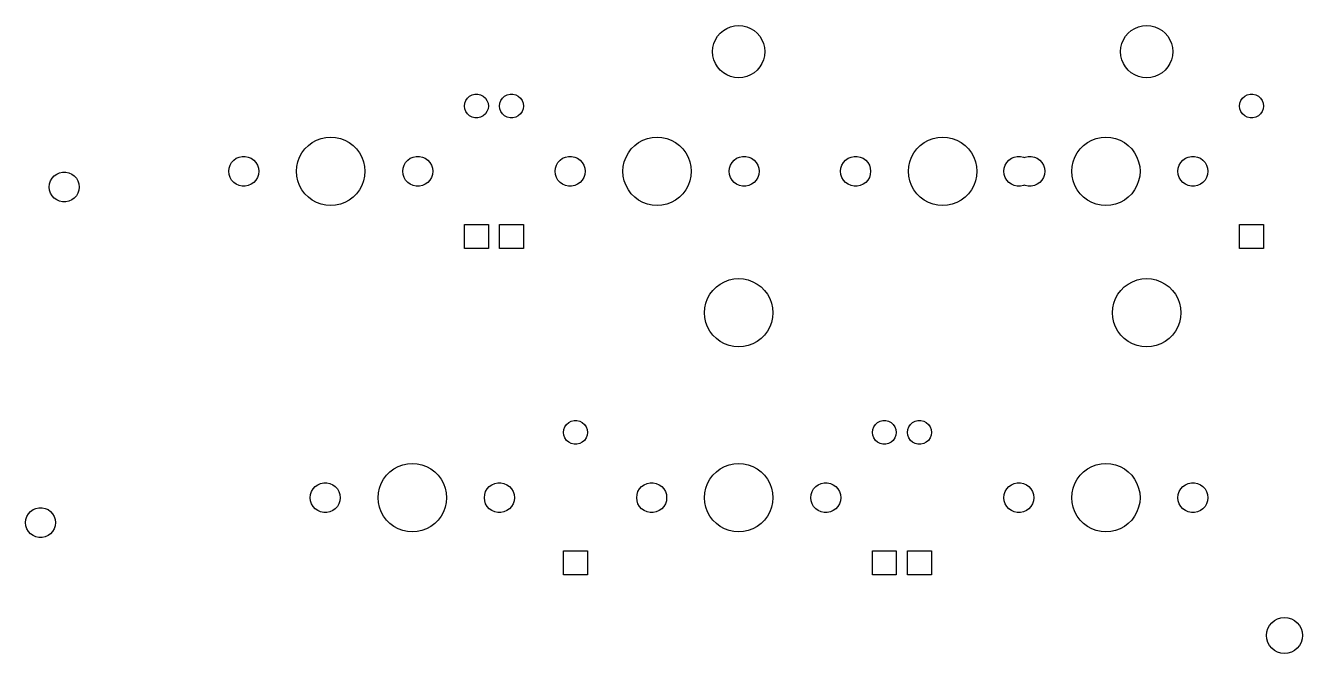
# Model space of a CAD drawing. Extents: x -139 to 23, y -82 to 9.
# Drawn here: x -51.2 to 23.4, y -66.2 to -29.6 of the extents above; entities that cross this region are included whole.
import ezdxf

# ---------------------------------------------------------------- set-up
doc = ezdxf.new("R2010")
doc.units = 0
doc.layers.add('BLACK', color=7, linetype='CONTINUOUS')

msp = doc.modelspace()

# ---------------------------------------------------------------- linework, layer by layer
at = {"layer": 'BLACK', "linetype": 'CONTINUOUS'}
for p, q in [((-10.4208, -29.8821), (-10.2169, -29.7571)), ((-10.2169, -29.7571), (-9.99594, -29.6656)), ((-9.99594, -29.6656), (-9.76341, -29.6098)), ((-9.76341, -29.6098), (-9.525, -29.591)), ((-9.525, -29.591), (-9.28659, -29.6098)), ((-9.28659, -29.6098), (-9.05406, -29.6656)), ((-9.05406, -29.6656), (-8.83312, -29.7571)), ((-8.83312, -29.7571), (-8.62922, -29.8821)), ((13.3917, -29.8821), (13.5956, -29.7571)), ((13.5956, -29.7571), (13.8166, -29.6656)), ((13.8166, -29.6656), (14.0491, -29.6098)), ((14.0491, -29.6098), (14.2875, -29.591)), ((14.2875, -29.591), (14.5259, -29.6098)), ((14.5259, -29.6098), (14.7584, -29.6656)), ((14.7584, -29.6656), (14.9794, -29.7571)), ((14.9794, -29.7571), (15.1833, -29.8821)), ((-10.9744, -30.6441), (-10.8829, -30.4231)), ((-10.8829, -30.4231), (-10.7579, -30.2192)), ((-10.7579, -30.2192), (-10.6026, -30.0374)), ((-10.6026, -30.0374), (-10.4208, -29.8821)), ((-8.62922, -29.8821), (-8.44737, -30.0374)), ((-8.44737, -30.0374), (-8.29206, -30.2192)), ((-8.29206, -30.2192), (-8.16711, -30.4231)), ((-8.16711, -30.4231), (-8.07559, -30.6441)), ((12.8381, -30.6441), (12.9296, -30.4231)), ((12.9296, -30.4231), (13.0546, -30.2192)), ((13.0546, -30.2192), (13.2099, -30.0374)), ((13.2099, -30.0374), (13.3917, -29.8821)), ((15.1833, -29.8821), (15.3651, -30.0374)), ((15.3651, -30.0374), (15.5204, -30.2192)), ((15.5204, -30.2192), (15.6454, -30.4231)), ((15.6454, -30.4231), (15.7369, -30.6441)), ((-11.049, -31.115), (-11.0302, -30.8766)), ((-11.0302, -31.3534), (-11.049, -31.115)), ((-11.0302, -30.8766), (-10.9744, -30.6441)), ((-8.07559, -30.6441), (-8.01976, -30.8766)), ((-8.01976, -30.8766), (-8.001, -31.115)), ((-8.001, -31.115), (-8.01976, -31.3534)), ((12.7635, -31.115), (12.7823, -30.8766)), ((12.7823, -31.3534), (12.7635, -31.115)), ((12.7823, -30.8766), (12.8381, -30.6441)), ((15.7369, -30.6441), (15.7927, -30.8766)), ((15.7927, -30.8766), (15.8115, -31.115)), ((15.8115, -31.115), (15.7927, -31.3534)), ((-10.9744, -31.5859), (-11.0302, -31.3534)), ((-10.8829, -31.8069), (-10.9744, -31.5859)), ((-10.7579, -32.0108), (-10.8829, -31.8069)), ((-10.6026, -32.1926), (-10.7579, -32.0108)), ((-8.29206, -32.0108), (-8.44737, -32.1926)), ((-8.16711, -31.8069), (-8.29206, -32.0108)), ((-8.07559, -31.5859), (-8.16711, -31.8069)), ((-8.01976, -31.3534), (-8.07559, -31.5859)), ((12.8381, -31.5859), (12.7823, -31.3534)), ((12.9296, -31.8069), (12.8381, -31.5859)), ((13.0546, -32.0108), (12.9296, -31.8069)), ((13.2099, -32.1926), (13.0546, -32.0108)), ((15.5204, -32.0108), (15.3651, -32.1926)), ((15.6454, -31.8069), (15.5204, -32.0108)), ((15.7369, -31.5859), (15.6454, -31.8069)), ((15.7927, -31.3534), (15.7369, -31.5859)), ((-10.4208, -32.3479), (-10.6026, -32.1926)), ((-10.2169, -32.4729), (-10.4208, -32.3479)), ((-9.99594, -32.5644), (-10.2169, -32.4729)), ((-9.76341, -32.6202), (-9.99594, -32.5644)), ((-9.525, -32.639), (-9.76341, -32.6202)), ((-9.28659, -32.6202), (-9.525, -32.639)), ((-9.05406, -32.5644), (-9.28659, -32.6202)), ((-8.83312, -32.4729), (-9.05406, -32.5644)), ((-8.62922, -32.3479), (-8.83312, -32.4729)), ((-8.44737, -32.1926), (-8.62922, -32.3479)), ((13.3917, -32.3479), (13.2099, -32.1926)), ((13.5956, -32.4729), (13.3917, -32.3479)), ((13.8166, -32.5644), (13.5956, -32.4729)), ((14.0491, -32.6202), (13.8166, -32.5644)), ((14.2875, -32.639), (14.0491, -32.6202)), ((14.5259, -32.6202), (14.2875, -32.639)), ((14.7584, -32.5644), (14.5259, -32.6202)), ((14.9794, -32.4729), (14.7584, -32.5644)), ((15.1833, -32.3479), (14.9794, -32.4729)), ((15.3651, -32.1926), (15.1833, -32.3479)), ((-25.5345, -34.29), (-25.5142, -34.1228)), ((-25.5142, -34.1228), (-25.4545, -33.9654)), ((-25.4545, -33.9654), (-25.3588, -33.8268)), ((-25.3588, -33.8268), (-25.2328, -33.7151)), ((-25.2328, -33.7151), (-25.0837, -33.6369)), ((-25.0837, -33.6369), (-24.9202, -33.5966)), ((-24.9202, -33.5966), (-24.7518, -33.5966)), ((-24.7518, -33.5966), (-24.5883, -33.6369)), ((-24.5883, -33.6369), (-24.4392, -33.7151)), ((-24.4392, -33.7151), (-24.3132, -33.8268)), ((-24.3132, -33.8268), (-24.2175, -33.9654)), ((-24.2175, -33.9654), (-24.1578, -34.1228)), ((-24.1578, -34.1228), (-24.1375, -34.29)), ((-23.4875, -34.29), (-23.4672, -34.1228)), ((-23.4672, -34.1228), (-23.4075, -33.9654)), ((-23.4075, -33.9654), (-23.3118, -33.8268)), ((-23.3118, -33.8268), (-23.1858, -33.7151)), ((-23.1858, -33.7151), (-23.0367, -33.6369)), ((-23.0367, -33.6369), (-22.8732, -33.5966)), ((-22.8732, -33.5966), (-22.7048, -33.5966)), ((-22.7048, -33.5966), (-22.5413, -33.6369)), ((-22.5413, -33.6369), (-22.3922, -33.7151)), ((-22.3922, -33.7151), (-22.2662, -33.8268)), ((-22.2662, -33.8268), (-22.1705, -33.9654)), ((-22.1705, -33.9654), (-22.1108, -34.1228)), ((-22.1108, -34.1228), (-22.0905, -34.29)), ((19.7097, -34.29), (19.73, -34.1228)), ((19.73, -34.1228), (19.7898, -33.9654)), ((19.7898, -33.9654), (19.8854, -33.8268)), ((19.8854, -33.8268), (20.0115, -33.7151)), ((20.0115, -33.7151), (20.1606, -33.6369)), ((20.1606, -33.6369), (20.3241, -33.5966)), ((20.3241, -33.5966), (20.4924, -33.5966)), ((20.4924, -33.5966), (20.6559, -33.6369)), ((20.6559, -33.6369), (20.805, -33.7151)), ((20.805, -33.7151), (20.9311, -33.8268)), ((20.9311, -33.8268), (21.0267, -33.9654)), ((21.0267, -33.9654), (21.0865, -34.1228)), ((21.0865, -34.1228), (21.1067, -34.29)), ((-25.5142, -34.4572), (-25.5345, -34.29)), ((-25.4545, -34.6146), (-25.5142, -34.4572)), ((-25.3588, -34.7532), (-25.4545, -34.6146)), ((-25.2328, -34.8649), (-25.3588, -34.7532)), ((-25.0837, -34.9431), (-25.2328, -34.8649)), ((-24.9202, -34.9834), (-25.0837, -34.9431)), ((-24.7518, -34.9834), (-24.9202, -34.9834)), ((-24.5883, -34.9431), (-24.7518, -34.9834)), ((-24.4392, -34.8649), (-24.5883, -34.9431)), ((-24.3132, -34.7532), (-24.4392, -34.8649)), ((-24.2175, -34.6146), (-24.3132, -34.7532)), ((-24.1578, -34.4572), (-24.2175, -34.6146)), ((-24.1375, -34.29), (-24.1578, -34.4572)), ((-23.4672, -34.4572), (-23.4875, -34.29)), ((-23.4075, -34.6146), (-23.4672, -34.4572)), ((-23.3118, -34.7532), (-23.4075, -34.6146)), ((-23.1858, -34.8649), (-23.3118, -34.7532)), ((-23.0367, -34.9431), (-23.1858, -34.8649)), ((-22.8732, -34.9834), (-23.0367, -34.9431)), ((-22.7048, -34.9834), (-22.8732, -34.9834)), ((-22.5413, -34.9431), (-22.7048, -34.9834)), ((-22.3922, -34.8649), (-22.5413, -34.9431)), ((-22.2662, -34.7532), (-22.3922, -34.8649)), ((-22.1705, -34.6146), (-22.2662, -34.7532)), ((-22.1108, -34.4572), (-22.1705, -34.6146)), ((-22.0905, -34.29), (-22.1108, -34.4572)), ((19.73, -34.4572), (19.7097, -34.29)), ((19.7898, -34.6146), (19.73, -34.4572)), ((19.8854, -34.7532), (19.7898, -34.6146)), ((20.0115, -34.8649), (19.8854, -34.7532)), ((20.1606, -34.9431), (20.0115, -34.8649)), ((20.3241, -34.9834), (20.1606, -34.9431)), ((20.4924, -34.9834), (20.3241, -34.9834)), ((20.6559, -34.9431), (20.4924, -34.9834)), ((20.805, -34.8649), (20.6559, -34.9431)), ((20.9311, -34.7532), (20.805, -34.8649)), ((21.0267, -34.6146), (20.9311, -34.7532)), ((21.0865, -34.4572), (21.0267, -34.6146)), ((21.1067, -34.29), (21.0865, -34.4572)), ((-34.6432, -36.5931), (-34.4155, -36.4226)), ((-34.4155, -36.4226), (-34.1658, -36.2863)), ((-34.1658, -36.2863), (-33.8992, -36.1869)), ((-33.8992, -36.1869), (-33.6213, -36.1264)), ((-33.6213, -36.1264), (-33.3375, -36.1061)), ((-33.3375, -36.1061), (-33.0537, -36.1264)), ((-33.0537, -36.1264), (-32.7758, -36.1869)), ((-32.7758, -36.1869), (-32.5092, -36.2863)), ((-32.5092, -36.2863), (-32.2595, -36.4226)), ((-32.2595, -36.4226), (-32.0318, -36.5931)), ((-15.5932, -36.5931), (-15.3655, -36.4226)), ((-15.3655, -36.4226), (-15.1158, -36.2863)), ((-15.1158, -36.2863), (-14.8492, -36.1869)), ((-14.8492, -36.1869), (-14.5713, -36.1264)), ((-14.5713, -36.1264), (-14.2875, -36.1061)), ((-14.2875, -36.1061), (-14.0037, -36.1264)), ((-14.0037, -36.1264), (-13.7258, -36.1869)), ((-13.7258, -36.1869), (-13.4592, -36.2863)), ((-13.4592, -36.2863), (-13.2095, -36.4226)), ((-13.2095, -36.4226), (-12.9818, -36.5931)), ((1.07552, -36.5931), (1.30327, -36.4226)), ((1.30327, -36.4226), (1.55295, -36.2863)), ((1.55295, -36.2863), (1.8195, -36.1869)), ((1.8195, -36.1869), (2.09749, -36.1264)), ((2.09749, -36.1264), (2.38125, -36.1061)), ((2.38125, -36.1061), (2.66501, -36.1264)), ((2.66501, -36.1264), (2.943, -36.1869)), ((2.943, -36.1869), (3.20955, -36.2863)), ((3.20955, -36.2863), (3.45923, -36.4226)), ((3.45923, -36.4226), (3.68698, -36.5931)), ((10.6005, -36.5931), (10.8283, -36.4226)), ((10.8283, -36.4226), (11.078, -36.2863)), ((11.078, -36.2863), (11.3445, -36.1869)), ((11.3445, -36.1869), (11.6225, -36.1264)), ((11.6225, -36.1264), (11.9062, -36.1061)), ((11.9062, -36.1061), (12.19, -36.1264)), ((12.19, -36.1264), (12.468, -36.1869)), ((12.468, -36.1869), (12.7345, -36.2863)), ((12.7345, -36.2863), (12.9842, -36.4226)), ((12.9842, -36.4226), (13.212, -36.5931)), ((-38.6879, -37.2678), (-38.509, -37.2298)), ((-38.509, -37.2298), (-38.326, -37.2298)), ((-38.326, -37.2298), (-38.1471, -37.2678)), ((-35.1512, -37.2717), (-35.0149, -37.022)), ((-35.0149, -37.022), (-34.8444, -36.7943)), ((-34.8444, -36.7943), (-34.6432, -36.5931)), ((-32.0318, -36.5931), (-31.8306, -36.7943)), ((-31.8306, -36.7943), (-31.6601, -37.022)), ((-31.6601, -37.022), (-31.5238, -37.2717)), ((-28.5279, -37.2678), (-28.349, -37.2298)), ((-28.349, -37.2298), (-28.166, -37.2298)), ((-28.166, -37.2298), (-27.9871, -37.2678)), ((-19.6379, -37.2678), (-19.459, -37.2298)), ((-19.459, -37.2298), (-19.276, -37.2298)), ((-19.276, -37.2298), (-19.0971, -37.2678)), ((-16.1012, -37.2717), (-15.9649, -37.022)), ((-15.9649, -37.022), (-15.7944, -36.7943)), ((-15.7944, -36.7943), (-15.5932, -36.5931)), ((-12.9818, -36.5931), (-12.7806, -36.7943)), ((-12.7806, -36.7943), (-12.6101, -37.022)), ((-12.6101, -37.022), (-12.4738, -37.2717)), ((-9.47789, -37.2678), (-9.29896, -37.2298)), ((-9.29896, -37.2298), (-9.11604, -37.2298)), ((-9.11604, -37.2298), (-8.93711, -37.2678)), ((-2.96914, -37.2678), (-2.79021, -37.2298)), ((-2.79021, -37.2298), (-2.60729, -37.2298)), ((-2.60729, -37.2298), (-2.42836, -37.2678)), ((0.567535, -37.2717), (0.703875, -37.022)), ((0.703875, -37.022), (0.874361, -36.7943)), ((0.874361, -36.7943), (1.07552, -36.5931)), ((3.68698, -36.5931), (3.88814, -36.7943)), ((3.88814, -36.7943), (4.05863, -37.022)), ((4.05863, -37.022), (4.19496, -37.2717)), ((6.55586, -37.2678), (6.73479, -37.2298)), ((6.73479, -37.2298), (6.91771, -37.2298)), ((6.91771, -37.2298), (7.09664, -37.2678)), ((7.19086, -37.2678), (7.36979, -37.2298)), ((7.36979, -37.2298), (7.55271, -37.2298)), ((7.55271, -37.2298), (7.73164, -37.2678)), ((10.0925, -37.2717), (10.2289, -37.022)), ((10.2289, -37.022), (10.3994, -36.7943)), ((10.3994, -36.7943), (10.6005, -36.5931)), ((13.212, -36.5931), (13.4131, -36.7943)), ((13.4131, -36.7943), (13.5836, -37.022)), ((13.5836, -37.022), (13.72, -37.2717)), ((16.7159, -37.2678), (16.8948, -37.2298)), ((16.8948, -37.2298), (17.0777, -37.2298)), ((17.0777, -37.2298), (17.2566, -37.2678)), ((-39.2925, -38.1), (-39.2734, -37.9181)), ((-39.2734, -37.9181), (-39.2169, -37.7441)), ((-39.2169, -37.7441), (-39.1254, -37.5857)), ((-39.1254, -37.5857), (-39.003, -37.4497)), ((-39.003, -37.4497), (-38.855, -37.3422)), ((-38.855, -37.3422), (-38.6879, -37.2678)), ((-38.1471, -37.2678), (-37.98, -37.3422)), ((-37.98, -37.3422), (-37.832, -37.4497)), ((-37.832, -37.4497), (-37.7096, -37.5857)), ((-37.7096, -37.5857), (-37.6181, -37.7441)), ((-37.6181, -37.7441), (-37.5616, -37.9181)), ((-37.5616, -37.9181), (-37.5425, -38.1)), ((-35.3314, -38.1), (-35.3111, -37.8162)), ((-35.3111, -37.8162), (-35.2506, -37.5383)), ((-35.2506, -37.5383), (-35.1512, -37.2717)), ((-31.5238, -37.2717), (-31.4244, -37.5383)), ((-31.4244, -37.5383), (-31.3639, -37.8162)), ((-31.3639, -37.8162), (-31.3436, -38.1)), ((-29.1325, -38.1), (-29.1134, -37.9181)), ((-29.1134, -37.9181), (-29.0569, -37.7441)), ((-29.0569, -37.7441), (-28.9654, -37.5857)), ((-28.9654, -37.5857), (-28.843, -37.4497)), ((-28.843, -37.4497), (-28.695, -37.3422)), ((-28.695, -37.3422), (-28.5279, -37.2678)), ((-27.9871, -37.2678), (-27.82, -37.3422)), ((-27.82, -37.3422), (-27.672, -37.4497)), ((-27.672, -37.4497), (-27.5496, -37.5857)), ((-27.5496, -37.5857), (-27.4581, -37.7441)), ((-27.4581, -37.7441), (-27.4016, -37.9181)), ((-27.4016, -37.9181), (-27.3825, -38.1)), ((-20.2425, -38.1), (-20.2234, -37.9181)), ((-20.2234, -37.9181), (-20.1669, -37.7441)), ((-20.1669, -37.7441), (-20.0754, -37.5857)), ((-20.0754, -37.5857), (-19.953, -37.4497)), ((-19.953, -37.4497), (-19.805, -37.3422)), ((-19.805, -37.3422), (-19.6379, -37.2678)), ((-19.0971, -37.2678), (-18.93, -37.3422)), ((-18.93, -37.3422), (-18.782, -37.4497)), ((-18.782, -37.4497), (-18.6596, -37.5857)), ((-18.6596, -37.5857), (-18.5681, -37.7441)), ((-18.5681, -37.7441), (-18.5116, -37.9181)), ((-18.5116, -37.9181), (-18.4925, -38.1)), ((-16.2814, -38.1), (-16.2611, -37.8162)), ((-16.2611, -37.8162), (-16.2006, -37.5383)), ((-16.2006, -37.5383), (-16.1012, -37.2717)), ((-12.4738, -37.2717), (-12.3744, -37.5383)), ((-12.3744, -37.5383), (-12.3139, -37.8162)), ((-12.3139, -37.8162), (-12.2936, -38.1)), ((-10.0825, -38.1), (-10.0634, -37.9181)), ((-10.0634, -37.9181), (-10.0069, -37.7441)), ((-10.0069, -37.7441), (-9.91539, -37.5857)), ((-9.91539, -37.5857), (-9.79299, -37.4497)), ((-9.79299, -37.4497), (-9.645, -37.3422)), ((-9.645, -37.3422), (-9.47789, -37.2678)), ((-8.93711, -37.2678), (-8.77, -37.3422)), ((-8.77, -37.3422), (-8.62201, -37.4497)), ((-8.62201, -37.4497), (-8.49961, -37.5857)), ((-8.49961, -37.5857), (-8.40815, -37.7441)), ((-8.40815, -37.7441), (-8.35162, -37.9181)), ((-8.35162, -37.9181), (-8.3325, -38.1)), ((-3.57375, -38.1), (-3.55463, -37.9181)), ((-3.55463, -37.9181), (-3.4981, -37.7441)), ((-3.4981, -37.7441), (-3.40664, -37.5857)), ((-3.40664, -37.5857), (-3.28424, -37.4497)), ((-3.28424, -37.4497), (-3.13625, -37.3422)), ((-3.13625, -37.3422), (-2.96914, -37.2678)), ((-2.42836, -37.2678), (-2.26125, -37.3422)), ((-2.26125, -37.3422), (-2.11326, -37.4497)), ((-2.11326, -37.4497), (-1.99086, -37.5857)), ((-1.99086, -37.5857), (-1.8994, -37.7441)), ((-1.8994, -37.7441), (-1.84287, -37.9181)), ((-1.84287, -37.9181), (-1.82375, -38.1)), ((0.38735, -38.1), (0.407645, -37.8162)), ((0.407645, -37.8162), (0.468117, -37.5383)), ((0.468117, -37.5383), (0.567535, -37.2717)), ((4.19496, -37.2717), (4.29438, -37.5383)), ((4.29438, -37.5383), (4.35485, -37.8162)), ((4.35485, -37.8162), (4.37515, -38.1)), ((5.95125, -38.1), (5.97037, -37.9181)), ((5.97037, -37.9181), (6.0269, -37.7441)), ((6.0269, -37.7441), (6.11836, -37.5857)), ((6.11836, -37.5857), (6.24076, -37.4497)), ((6.24076, -37.4497), (6.38875, -37.3422)), ((6.38875, -37.3422), (6.55586, -37.2678)), ((7.09664, -37.2678), (7.14375, -37.2888)), ((7.14375, -37.2888), (7.19086, -37.2678)), ((7.73164, -37.2678), (7.89875, -37.3422)), ((7.89875, -37.3422), (8.04674, -37.4497)), ((8.04674, -37.4497), (8.16914, -37.5857)), ((8.16914, -37.5857), (8.2606, -37.7441)), ((8.2606, -37.7441), (8.31713, -37.9181)), ((8.31713, -37.9181), (8.33625, -38.1)), ((9.91235, -38.1), (9.93264, -37.8162)), ((9.93264, -37.8162), (9.99312, -37.5383)), ((9.99312, -37.5383), (10.0925, -37.2717)), ((13.72, -37.2717), (13.8194, -37.5383)), ((13.8194, -37.5383), (13.8799, -37.8162)), ((13.8799, -37.8162), (13.9002, -38.1)), ((16.1112, -38.1), (16.1304, -37.9181)), ((16.1304, -37.9181), (16.1869, -37.7441)), ((16.1869, -37.7441), (16.2784, -37.5857)), ((16.2784, -37.5857), (16.4008, -37.4497)), ((16.4008, -37.4497), (16.5487, -37.3422)), ((16.5487, -37.3422), (16.7159, -37.2678)), ((17.2566, -37.2678), (17.4237, -37.3422)), ((17.4237, -37.3422), (17.5717, -37.4497)), ((17.5717, -37.4497), (17.6941, -37.5857)), ((17.6941, -37.5857), (17.7856, -37.7441)), ((17.7856, -37.7441), (17.8421, -37.9181)), ((17.8421, -37.9181), (17.8612, -38.1)), ((-49.7498, -38.8346), (-49.6933, -38.6607)), ((-49.6933, -38.6607), (-49.6019, -38.5023)), ((-49.6019, -38.5023), (-49.4795, -38.3663)), ((-49.4795, -38.3663), (-49.3315, -38.2588)), ((-49.3315, -38.2588), (-49.1644, -38.1844)), ((-49.1644, -38.1844), (-48.9854, -38.1464)), ((-48.9854, -38.1464), (-48.8025, -38.1464)), ((-48.8025, -38.1464), (-48.6236, -38.1844)), ((-48.6236, -38.1844), (-48.4565, -38.2588)), ((-48.4565, -38.2588), (-48.3085, -38.3663)), ((-48.3085, -38.3663), (-48.1861, -38.5023)), ((-48.1861, -38.5023), (-48.0946, -38.6607)), ((-48.0946, -38.6607), (-48.0381, -38.8346)), ((-39.2734, -38.2819), (-39.2925, -38.1)), ((-39.2169, -38.4559), (-39.2734, -38.2819)), ((-39.1254, -38.6143), (-39.2169, -38.4559)), ((-39.003, -38.7503), (-39.1254, -38.6143)), ((-38.855, -38.8578), (-39.003, -38.7503)), ((-37.832, -38.7503), (-37.98, -38.8578)), ((-37.7096, -38.6143), (-37.832, -38.7503)), ((-37.6181, -38.4559), (-37.7096, -38.6143)), ((-37.5616, -38.2819), (-37.6181, -38.4559)), ((-37.5425, -38.1), (-37.5616, -38.2819)), ((-35.3111, -38.3838), (-35.3314, -38.1)), ((-35.2506, -38.6617), (-35.3111, -38.3838)), ((-35.1512, -38.9283), (-35.2506, -38.6617)), ((-31.4244, -38.6617), (-31.5238, -38.9283)), ((-31.3639, -38.3838), (-31.4244, -38.6617)), ((-31.3436, -38.1), (-31.3639, -38.3838)), ((-29.1134, -38.2819), (-29.1325, -38.1)), ((-29.0569, -38.4559), (-29.1134, -38.2819)), ((-28.9654, -38.6143), (-29.0569, -38.4559)), ((-28.843, -38.7503), (-28.9654, -38.6143)), ((-28.695, -38.8578), (-28.843, -38.7503)), ((-27.672, -38.7503), (-27.82, -38.8578)), ((-27.5496, -38.6143), (-27.672, -38.7503)), ((-27.4581, -38.4559), (-27.5496, -38.6143)), ((-27.4016, -38.2819), (-27.4581, -38.4559)), ((-27.3825, -38.1), (-27.4016, -38.2819)), ((-20.2234, -38.2819), (-20.2425, -38.1)), ((-20.1669, -38.4559), (-20.2234, -38.2819)), ((-20.0754, -38.6143), (-20.1669, -38.4559)), ((-19.953, -38.7503), (-20.0754, -38.6143)), ((-19.805, -38.8578), (-19.953, -38.7503)), ((-18.782, -38.7503), (-18.93, -38.8578)), ((-18.6596, -38.6143), (-18.782, -38.7503)), ((-18.5681, -38.4559), (-18.6596, -38.6143)), ((-18.5116, -38.2819), (-18.5681, -38.4559)), ((-18.4925, -38.1), (-18.5116, -38.2819)), ((-16.2611, -38.3838), (-16.2814, -38.1)), ((-16.2006, -38.6617), (-16.2611, -38.3838)), ((-16.1012, -38.9283), (-16.2006, -38.6617)), ((-12.3744, -38.6617), (-12.4738, -38.9283)), ((-12.3139, -38.3838), (-12.3744, -38.6617)), ((-12.2936, -38.1), (-12.3139, -38.3838)), ((-10.0634, -38.2819), (-10.0825, -38.1)), ((-10.0069, -38.4559), (-10.0634, -38.2819)), ((-9.91539, -38.6143), (-10.0069, -38.4559)), ((-9.79299, -38.7503), (-9.91539, -38.6143)), ((-9.645, -38.8578), (-9.79299, -38.7503)), ((-8.62201, -38.7503), (-8.77, -38.8578)), ((-8.49961, -38.6143), (-8.62201, -38.7503)), ((-8.40815, -38.4559), (-8.49961, -38.6143)), ((-8.35162, -38.2819), (-8.40815, -38.4559)), ((-8.3325, -38.1), (-8.35162, -38.2819)), ((-3.55463, -38.2819), (-3.57375, -38.1)), ((-3.4981, -38.4559), (-3.55463, -38.2819)), ((-3.40664, -38.6143), (-3.4981, -38.4559)), ((-3.28424, -38.7503), (-3.40664, -38.6143)), ((-3.13625, -38.8578), (-3.28424, -38.7503)), ((-2.11326, -38.7503), (-2.26125, -38.8578)), ((-1.99086, -38.6143), (-2.11326, -38.7503)), ((-1.8994, -38.4559), (-1.99086, -38.6143)), ((-1.84287, -38.2819), (-1.8994, -38.4559)), ((-1.82375, -38.1), (-1.84287, -38.2819)), ((0.407645, -38.3838), (0.38735, -38.1)), ((0.468117, -38.6617), (0.407645, -38.3838)), ((0.567535, -38.9283), (0.468117, -38.6617)), ((4.29438, -38.6617), (4.19496, -38.9283)), ((4.35485, -38.3838), (4.29438, -38.6617)), ((4.37515, -38.1), (4.35485, -38.3838)), ((5.97037, -38.2819), (5.95125, -38.1)), ((6.0269, -38.4559), (5.97037, -38.2819)), ((6.11836, -38.6143), (6.0269, -38.4559)), ((6.24076, -38.7503), (6.11836, -38.6143)), ((6.38875, -38.8578), (6.24076, -38.7503)), ((8.04674, -38.7503), (7.89875, -38.8578)), ((8.16914, -38.6143), (8.04674, -38.7503)), ((8.2606, -38.4559), (8.16914, -38.6143)), ((8.31713, -38.2819), (8.2606, -38.4559)), ((8.33625, -38.1), (8.31713, -38.2819)), ((9.93264, -38.3838), (9.91235, -38.1)), ((9.99312, -38.6617), (9.93264, -38.3838)), ((10.0925, -38.9283), (9.99312, -38.6617)), ((13.8194, -38.6617), (13.72, -38.9283)), ((13.8799, -38.3838), (13.8194, -38.6617)), ((13.9002, -38.1), (13.8799, -38.3838)), ((16.1304, -38.2819), (16.1112, -38.1)), ((16.1869, -38.4559), (16.1304, -38.2819)), ((16.2784, -38.6143), (16.1869, -38.4559)), ((16.4008, -38.7503), (16.2784, -38.6143)), ((16.5487, -38.8578), (16.4008, -38.7503)), ((17.5717, -38.7503), (17.4237, -38.8578)), ((17.6941, -38.6143), (17.5717, -38.7503)), ((17.7856, -38.4559), (17.6941, -38.6143)), ((17.8421, -38.2819), (17.7856, -38.4559)), ((17.8612, -38.1), (17.8421, -38.2819)), ((-49.769, -39.0166), (-49.7498, -38.8346)), ((-49.7498, -39.1985), (-49.769, -39.0166)), ((-49.6933, -39.3725), (-49.7498, -39.1985)), ((-49.6019, -39.5309), (-49.6933, -39.3725)), ((-48.0946, -39.3725), (-48.1861, -39.5309)), ((-48.0381, -39.1985), (-48.0946, -39.3725)), ((-48.0381, -38.8346), (-48.019, -39.0166)), ((-48.019, -39.0166), (-48.0381, -39.1985)), ((-38.6879, -38.9322), (-38.855, -38.8578)), ((-38.509, -38.9702), (-38.6879, -38.9322)), ((-38.326, -38.9702), (-38.509, -38.9702)), ((-38.1471, -38.9322), (-38.326, -38.9702)), ((-37.98, -38.8578), (-38.1471, -38.9322)), ((-35.0149, -39.178), (-35.1512, -38.9283)), ((-34.8444, -39.4057), (-35.0149, -39.178)), ((-34.6432, -39.6069), (-34.8444, -39.4057)), ((-31.8306, -39.4057), (-32.0318, -39.6069)), ((-31.6601, -39.178), (-31.8306, -39.4057)), ((-31.5238, -38.9283), (-31.6601, -39.178)), ((-28.5279, -38.9322), (-28.695, -38.8578)), ((-28.349, -38.9702), (-28.5279, -38.9322)), ((-28.166, -38.9702), (-28.349, -38.9702)), ((-27.9871, -38.9322), (-28.166, -38.9702)), ((-27.82, -38.8578), (-27.9871, -38.9322)), ((-19.6379, -38.9322), (-19.805, -38.8578)), ((-19.459, -38.9702), (-19.6379, -38.9322)), ((-19.276, -38.9702), (-19.459, -38.9702)), ((-19.0971, -38.9322), (-19.276, -38.9702)), ((-18.93, -38.8578), (-19.0971, -38.9322)), ((-15.9649, -39.178), (-16.1012, -38.9283)), ((-15.7944, -39.4057), (-15.9649, -39.178)), ((-15.5932, -39.6069), (-15.7944, -39.4057)), ((-12.7806, -39.4057), (-12.9818, -39.6069)), ((-12.6101, -39.178), (-12.7806, -39.4057)), ((-12.4738, -38.9283), (-12.6101, -39.178)), ((-9.47789, -38.9322), (-9.645, -38.8578)), ((-9.29896, -38.9702), (-9.47789, -38.9322)), ((-9.11604, -38.9702), (-9.29896, -38.9702)), ((-8.93711, -38.9322), (-9.11604, -38.9702)), ((-8.77, -38.8578), (-8.93711, -38.9322)), ((-2.96914, -38.9322), (-3.13625, -38.8578)), ((-2.79021, -38.9702), (-2.96914, -38.9322)), ((-2.60729, -38.9702), (-2.79021, -38.9702)), ((-2.42836, -38.9322), (-2.60729, -38.9702)), ((-2.26125, -38.8578), (-2.42836, -38.9322)), ((0.703875, -39.178), (0.567535, -38.9283)), ((0.874361, -39.4057), (0.703875, -39.178)), ((1.07552, -39.6069), (0.874361, -39.4057)), ((3.88814, -39.4057), (3.68698, -39.6069)), ((4.05863, -39.178), (3.88814, -39.4057)), ((4.19496, -38.9283), (4.05863, -39.178)), ((6.55586, -38.9322), (6.38875, -38.8578)), ((6.73479, -38.9702), (6.55586, -38.9322)), ((6.91771, -38.9702), (6.73479, -38.9702)), ((7.09664, -38.9322), (6.91771, -38.9702)), ((7.14375, -38.9112), (7.09664, -38.9322)), ((7.19086, -38.9322), (7.14375, -38.9112)), ((7.36979, -38.9702), (7.19086, -38.9322)), ((7.55271, -38.9702), (7.36979, -38.9702)), ((7.73164, -38.9322), (7.55271, -38.9702)), ((7.89875, -38.8578), (7.73164, -38.9322)), ((10.2289, -39.178), (10.0925, -38.9283)), ((10.3994, -39.4057), (10.2289, -39.178)), ((10.6005, -39.6069), (10.3994, -39.4057)), ((13.4131, -39.4057), (13.212, -39.6069)), ((13.5836, -39.178), (13.4131, -39.4057)), ((13.72, -38.9283), (13.5836, -39.178)), ((16.7159, -38.9322), (16.5487, -38.8578)), ((16.8948, -38.9702), (16.7159, -38.9322)), ((17.0777, -38.9702), (16.8948, -38.9702)), ((17.2566, -38.9322), (17.0777, -38.9702)), ((17.4237, -38.8578), (17.2566, -38.9322)), ((-49.4795, -39.6668), (-49.6019, -39.5309)), ((-49.3315, -39.7743), (-49.4795, -39.6668)), ((-49.1644, -39.8487), (-49.3315, -39.7743)), ((-48.9854, -39.8868), (-49.1644, -39.8487)), ((-48.8025, -39.8868), (-48.9854, -39.8868)), ((-48.6236, -39.8487), (-48.8025, -39.8868)), ((-48.4565, -39.7743), (-48.6236, -39.8487)), ((-48.3085, -39.6668), (-48.4565, -39.7743)), ((-48.1861, -39.5309), (-48.3085, -39.6668)), ((-34.4155, -39.7774), (-34.6432, -39.6069)), ((-34.1658, -39.9137), (-34.4155, -39.7774)), ((-33.8992, -40.0131), (-34.1658, -39.9137)), ((-33.6213, -40.0736), (-33.8992, -40.0131)), ((-33.3375, -40.0939), (-33.6213, -40.0736)), ((-33.0537, -40.0736), (-33.3375, -40.0939)), ((-32.7758, -40.0131), (-33.0537, -40.0736)), ((-32.5092, -39.9137), (-32.7758, -40.0131)), ((-32.2595, -39.7774), (-32.5092, -39.9137)), ((-32.0318, -39.6069), (-32.2595, -39.7774)), ((-15.3655, -39.7774), (-15.5932, -39.6069)), ((-15.1158, -39.9137), (-15.3655, -39.7774)), ((-14.8492, -40.0131), (-15.1158, -39.9137)), ((-14.5713, -40.0736), (-14.8492, -40.0131)), ((-14.2875, -40.0939), (-14.5713, -40.0736)), ((-14.0037, -40.0736), (-14.2875, -40.0939)), ((-13.7258, -40.0131), (-14.0037, -40.0736)), ((-13.4592, -39.9137), (-13.7258, -40.0131)), ((-13.2095, -39.7774), (-13.4592, -39.9137)), ((-12.9818, -39.6069), (-13.2095, -39.7774)), ((1.30327, -39.7774), (1.07552, -39.6069)), ((1.55295, -39.9137), (1.30327, -39.7774)), ((1.8195, -40.0131), (1.55295, -39.9137)), ((2.09749, -40.0736), (1.8195, -40.0131)), ((2.38125, -40.0939), (2.09749, -40.0736)), ((2.66501, -40.0736), (2.38125, -40.0939)), ((2.943, -40.0131), (2.66501, -40.0736)), ((3.20955, -39.9137), (2.943, -40.0131)), ((3.45923, -39.7774), (3.20955, -39.9137)), ((3.68698, -39.6069), (3.45923, -39.7774)), ((10.8283, -39.7774), (10.6005, -39.6069)), ((11.078, -39.9137), (10.8283, -39.7774)), ((11.3445, -40.0131), (11.078, -39.9137)), ((11.6225, -40.0736), (11.3445, -40.0131)), ((11.9062, -40.0939), (11.6225, -40.0736)), ((12.19, -40.0736), (11.9062, -40.0939)), ((12.468, -40.0131), (12.19, -40.0736)), ((12.7345, -39.9137), (12.468, -40.0131)), ((12.9842, -39.7774), (12.7345, -39.9137)), ((13.212, -39.6069), (12.9842, -39.7774)), ((-25.5345, -42.6085), (-25.5345, -41.2115)), ((-25.5345, -41.2115), (-24.1375, -41.2115)), ((-24.1375, -41.2115), (-24.1375, -42.6085)), ((-23.4875, -42.6085), (-23.4875, -41.2115)), ((-23.4875, -41.2115), (-22.0905, -41.2115)), ((-22.0905, -41.2115), (-22.0905, -42.6085)), ((19.7097, -42.6085), (19.7097, -41.2115)), ((19.7097, -41.2115), (21.1067, -41.2115)), ((21.1067, -41.2115), (21.1067, -42.6085)), ((-24.1375, -42.6085), (-25.5345, -42.6085)), ((-22.0905, -42.6085), (-23.4875, -42.6085)), ((21.1067, -42.6085), (19.7097, -42.6085)), ((-10.8307, -44.8481), (-10.603, -44.6776)), ((-10.603, -44.6776), (-10.3533, -44.5413)), ((-10.3533, -44.5413), (-10.0867, -44.4419)), ((-10.0867, -44.4419), (-9.80876, -44.3814)), ((-9.80876, -44.3814), (-9.525, -44.3611)), ((-9.525, -44.3611), (-9.24124, -44.3814)), ((-9.24124, -44.3814), (-8.96325, -44.4419)), ((-8.96325, -44.4419), (-8.6967, -44.5413)), ((-8.6967, -44.5413), (-8.44702, -44.6776)), ((-8.44702, -44.6776), (-8.21927, -44.8481)), ((12.9818, -44.8481), (13.2095, -44.6776)), ((13.2095, -44.6776), (13.4592, -44.5413)), ((13.4592, -44.5413), (13.7258, -44.4419)), ((13.7258, -44.4419), (14.0037, -44.3814)), ((14.0037, -44.3814), (14.2875, -44.3611)), ((14.2875, -44.3611), (14.5713, -44.3814)), ((14.5713, -44.3814), (14.8492, -44.4419)), ((14.8492, -44.4419), (15.1158, -44.5413)), ((15.1158, -44.5413), (15.3655, -44.6776)), ((15.3655, -44.6776), (15.5932, -44.8481)), ((-11.3387, -45.5267), (-11.2024, -45.277)), ((-11.2024, -45.277), (-11.0319, -45.0493)), ((-11.0319, -45.0493), (-10.8307, -44.8481)), ((-8.21927, -44.8481), (-8.01811, -45.0493)), ((-8.01811, -45.0493), (-7.84762, -45.277)), ((-7.84762, -45.277), (-7.71128, -45.5267)), ((12.4738, -45.5267), (12.6101, -45.277)), ((12.6101, -45.277), (12.7806, -45.0493)), ((12.7806, -45.0493), (12.9818, -44.8481)), ((15.5932, -44.8481), (15.7944, -45.0493)), ((15.7944, -45.0493), (15.9649, -45.277)), ((15.9649, -45.277), (16.1012, -45.5267)), ((-11.5189, -46.355), (-11.4986, -46.0712)), ((-11.4986, -46.0712), (-11.4381, -45.7933)), ((-11.4381, -45.7933), (-11.3387, -45.5267)), ((-7.71128, -45.5267), (-7.61187, -45.7933)), ((-7.61187, -45.7933), (-7.55139, -46.0712)), ((-7.55139, -46.0712), (-7.5311, -46.355)), ((12.2936, -46.355), (12.3139, -46.0712)), ((12.3139, -46.0712), (12.3744, -45.7933)), ((12.3744, -45.7933), (12.4738, -45.5267)), ((16.1012, -45.5267), (16.2006, -45.7933)), ((16.2006, -45.7933), (16.2611, -46.0712)), ((16.2611, -46.0712), (16.2814, -46.355)), ((-11.4986, -46.6388), (-11.5189, -46.355)), ((-11.4381, -46.9167), (-11.4986, -46.6388)), ((-11.3387, -47.1833), (-11.4381, -46.9167)), ((-7.61187, -46.9167), (-7.71128, -47.1833)), ((-7.55139, -46.6388), (-7.61187, -46.9167)), ((-7.5311, -46.355), (-7.55139, -46.6388)), ((12.3139, -46.6388), (12.2936, -46.355)), ((12.3744, -46.9167), (12.3139, -46.6388)), ((12.4738, -47.1833), (12.3744, -46.9167)), ((16.2006, -46.9167), (16.1012, -47.1833)), ((16.2611, -46.6388), (16.2006, -46.9167)), ((16.2814, -46.355), (16.2611, -46.6388)), ((-11.2024, -47.433), (-11.3387, -47.1833)), ((-11.0319, -47.6607), (-11.2024, -47.433)), ((-10.8307, -47.8619), (-11.0319, -47.6607)), ((-8.01811, -47.6607), (-8.21927, -47.8619)), ((-7.84762, -47.433), (-8.01811, -47.6607)), ((-7.71128, -47.1833), (-7.84762, -47.433)), ((12.6101, -47.433), (12.4738, -47.1833)), ((12.7806, -47.6607), (12.6101, -47.433)), ((12.9818, -47.8619), (12.7806, -47.6607)), ((15.7944, -47.6607), (15.5932, -47.8619)), ((15.9649, -47.433), (15.7944, -47.6607)), ((16.1012, -47.1833), (15.9649, -47.433)), ((-10.603, -48.0324), (-10.8307, -47.8619)), ((-10.3533, -48.1687), (-10.603, -48.0324)), ((-10.0867, -48.2681), (-10.3533, -48.1687)), ((-9.80876, -48.3286), (-10.0867, -48.2681)), ((-9.525, -48.3489), (-9.80876, -48.3286)), ((-9.24124, -48.3286), (-9.525, -48.3489)), ((-8.96325, -48.2681), (-9.24124, -48.3286)), ((-8.6967, -48.1687), (-8.96325, -48.2681)), ((-8.44702, -48.0324), (-8.6967, -48.1687)), ((-8.21927, -47.8619), (-8.44702, -48.0324)), ((13.2095, -48.0324), (12.9818, -47.8619)), ((13.4592, -48.1687), (13.2095, -48.0324)), ((13.7258, -48.2681), (13.4592, -48.1687)), ((14.0037, -48.3286), (13.7258, -48.2681)), ((14.2875, -48.3489), (14.0037, -48.3286)), ((14.5713, -48.3286), (14.2875, -48.3489)), ((14.8492, -48.2681), (14.5713, -48.3286)), ((15.1158, -48.1687), (14.8492, -48.2681)), ((15.3655, -48.0324), (15.1158, -48.1687)), ((15.5932, -47.8619), (15.3655, -48.0324)), ((-19.6685, -53.0154), (-19.5728, -52.8768)), ((-19.5728, -52.8768), (-19.4468, -52.7651)), ((-19.4468, -52.7651), (-19.2977, -52.6869)), ((-19.2977, -52.6869), (-19.1342, -52.6466)), ((-19.1342, -52.6466), (-18.9658, -52.6466)), ((-18.9658, -52.6466), (-18.8023, -52.6869)), ((-18.8023, -52.6869), (-18.6532, -52.7651)), ((-18.6532, -52.7651), (-18.5272, -52.8768)), ((-18.5272, -52.8768), (-18.4315, -53.0154)), ((-1.64199, -53.0154), (-1.54634, -52.8768)), ((-1.54634, -52.8768), (-1.42029, -52.7651)), ((-1.42029, -52.7651), (-1.27119, -52.6869)), ((-1.27119, -52.6869), (-1.10769, -52.6466)), ((-1.10769, -52.6466), (-0.939305, -52.6466)), ((-0.939305, -52.6466), (-0.775808, -52.6869)), ((-0.775808, -52.6869), (-0.626707, -52.7651)), ((-0.626707, -52.7651), (-0.500665, -52.8768)), ((-0.500665, -52.8768), (-0.405009, -53.0154)), ((0.405009, -53.0154), (0.500665, -52.8768)), ((0.500665, -52.8768), (0.626707, -52.7651)), ((0.626707, -52.7651), (0.775808, -52.6869)), ((0.775808, -52.6869), (0.939305, -52.6466)), ((0.939305, -52.6466), (1.10769, -52.6466)), ((1.10769, -52.6466), (1.27119, -52.6869)), ((1.27119, -52.6869), (1.42029, -52.7651)), ((1.42029, -52.7651), (1.54634, -52.8768)), ((1.54634, -52.8768), (1.64199, -53.0154)), ((-19.7485, -53.34), (-19.7282, -53.1728)), ((-19.7282, -53.5072), (-19.7485, -53.34)), ((-19.7282, -53.1728), (-19.6685, -53.0154)), ((-19.6685, -53.6646), (-19.7282, -53.5072)), ((-18.4315, -53.0154), (-18.3718, -53.1728)), ((-18.3718, -53.5072), (-18.4315, -53.6646)), ((-18.3718, -53.1728), (-18.3515, -53.34)), ((-18.3515, -53.34), (-18.3718, -53.5072)), ((-1.722, -53.34), (-1.7017, -53.1728)), ((-1.7017, -53.5072), (-1.722, -53.34)), ((-1.7017, -53.1728), (-1.64199, -53.0154)), ((-1.64199, -53.6646), (-1.7017, -53.5072)), ((-0.405009, -53.0154), (-0.345297, -53.1728)), ((-0.345297, -53.5072), (-0.405009, -53.6646)), ((-0.345297, -53.1728), (-0.325, -53.34)), ((-0.325, -53.34), (-0.345297, -53.5072)), ((0.325, -53.34), (0.345297, -53.1728)), ((0.345297, -53.5072), (0.325, -53.34)), ((0.345297, -53.1728), (0.405009, -53.0154)), ((0.405009, -53.6646), (0.345297, -53.5072)), ((1.64199, -53.0154), (1.7017, -53.1728)), ((1.7017, -53.5072), (1.64199, -53.6646)), ((1.7017, -53.1728), (1.722, -53.34)), ((1.722, -53.34), (1.7017, -53.5072)), ((-19.5728, -53.8032), (-19.6685, -53.6646)), ((-19.4468, -53.9149), (-19.5728, -53.8032)), ((-19.2977, -53.9931), (-19.4468, -53.9149)), ((-19.1342, -54.0334), (-19.2977, -53.9931)), ((-18.9658, -54.0334), (-19.1342, -54.0334)), ((-18.8023, -53.9931), (-18.9658, -54.0334)), ((-18.6532, -53.9149), (-18.8023, -53.9931)), ((-18.5272, -53.8032), (-18.6532, -53.9149)), ((-18.4315, -53.6646), (-18.5272, -53.8032)), ((-1.54634, -53.8032), (-1.64199, -53.6646)), ((-1.42029, -53.9149), (-1.54634, -53.8032)), ((-1.27119, -53.9931), (-1.42029, -53.9149)), ((-1.10769, -54.0334), (-1.27119, -53.9931)), ((-0.939305, -54.0334), (-1.10769, -54.0334)), ((-0.775808, -53.9931), (-0.939305, -54.0334)), ((-0.626707, -53.9149), (-0.775808, -53.9931)), ((-0.500665, -53.8032), (-0.626707, -53.9149)), ((-0.405009, -53.6646), (-0.500665, -53.8032)), ((0.500665, -53.8032), (0.405009, -53.6646)), ((0.626707, -53.9149), (0.500665, -53.8032)), ((0.775808, -53.9931), (0.626707, -53.9149)), ((0.939305, -54.0334), (0.775808, -53.9931)), ((1.10769, -54.0334), (0.939305, -54.0334)), ((1.27119, -53.9931), (1.10769, -54.0334)), ((1.42029, -53.9149), (1.27119, -53.9931)), ((1.54634, -53.8032), (1.42029, -53.9149)), ((1.64199, -53.6646), (1.54634, -53.8032)), ((-30.2524, -56.072), (-30.0819, -55.8443)), ((-30.0819, -55.8443), (-29.8807, -55.6431)), ((-29.8807, -55.6431), (-29.653, -55.4726)), ((-29.653, -55.4726), (-29.4033, -55.3363)), ((-29.4033, -55.3363), (-29.1367, -55.2369)), ((-29.1367, -55.2369), (-28.8588, -55.1764)), ((-28.8588, -55.1764), (-28.575, -55.1561)), ((-28.575, -55.1561), (-28.2912, -55.1764)), ((-28.2912, -55.1764), (-28.0133, -55.2369)), ((-28.0133, -55.2369), (-27.7467, -55.3363)), ((-27.7467, -55.3363), (-27.497, -55.4726)), ((-27.497, -55.4726), (-27.2693, -55.6431)), ((-27.2693, -55.6431), (-27.0681, -55.8443)), ((-27.0681, -55.8443), (-26.8976, -56.072)), ((-11.2024, -56.072), (-11.0319, -55.8443)), ((-11.0319, -55.8443), (-10.8307, -55.6431)), ((-10.8307, -55.6431), (-10.603, -55.4726)), ((-10.603, -55.4726), (-10.3533, -55.3363)), ((-10.3533, -55.3363), (-10.0867, -55.2369)), ((-10.0867, -55.2369), (-9.80876, -55.1764)), ((-9.80876, -55.1764), (-9.525, -55.1561)), ((-9.525, -55.1561), (-9.24124, -55.1764)), ((-9.24124, -55.1764), (-8.96325, -55.2369)), ((-8.96325, -55.2369), (-8.6967, -55.3363)), ((-8.6967, -55.3363), (-8.44702, -55.4726)), ((-8.44702, -55.4726), (-8.21927, -55.6431)), ((-8.21927, -55.6431), (-8.01811, -55.8443)), ((-8.01811, -55.8443), (-7.84762, -56.072)), ((10.2289, -56.072), (10.3994, -55.8443)), ((10.3994, -55.8443), (10.6005, -55.6431)), ((10.6005, -55.6431), (10.8283, -55.4726)), ((10.8283, -55.4726), (11.078, -55.3363)), ((11.078, -55.3363), (11.3445, -55.2369)), ((11.3445, -55.2369), (11.6225, -55.1764)), ((11.6225, -55.1764), (11.9062, -55.1561)), ((11.9062, -55.1561), (12.19, -55.1764)), ((12.19, -55.1764), (12.468, -55.2369)), ((12.468, -55.2369), (12.7345, -55.3363)), ((12.7345, -55.3363), (12.9842, -55.4726)), ((12.9842, -55.4726), (13.212, -55.6431)), ((13.212, -55.6431), (13.4131, -55.8443)), ((13.4131, -55.8443), (13.5836, -56.072)), ((-34.4544, -56.7941), (-34.3629, -56.6357)), ((-34.3629, -56.6357), (-34.2405, -56.4997)), ((-34.2405, -56.4997), (-34.0925, -56.3922)), ((-34.0925, -56.3922), (-33.9254, -56.3178)), ((-33.9254, -56.3178), (-33.7465, -56.2798)), ((-33.7465, -56.2798), (-33.5635, -56.2798)), ((-33.5635, -56.2798), (-33.3846, -56.3178)), ((-33.3846, -56.3178), (-33.2175, -56.3922)), ((-33.2175, -56.3922), (-33.0695, -56.4997)), ((-33.0695, -56.4997), (-32.9471, -56.6357)), ((-32.9471, -56.6357), (-32.8556, -56.7941)), ((-30.5486, -56.8662), (-30.4881, -56.5883)), ((-30.4881, -56.5883), (-30.3887, -56.3217)), ((-30.3887, -56.3217), (-30.2524, -56.072)), ((-26.8976, -56.072), (-26.7613, -56.3217)), ((-26.7613, -56.3217), (-26.6619, -56.5883)), ((-26.6619, -56.5883), (-26.6014, -56.8662)), ((-24.2944, -56.7941), (-24.2029, -56.6357)), ((-24.2029, -56.6357), (-24.0805, -56.4997)), ((-24.0805, -56.4997), (-23.9325, -56.3922)), ((-23.9325, -56.3922), (-23.7654, -56.3178)), ((-23.7654, -56.3178), (-23.5865, -56.2798)), ((-23.5865, -56.2798), (-23.4035, -56.2798)), ((-23.4035, -56.2798), (-23.2246, -56.3178)), ((-23.2246, -56.3178), (-23.0575, -56.3922)), ((-23.0575, -56.3922), (-22.9095, -56.4997)), ((-22.9095, -56.4997), (-22.7871, -56.6357)), ((-22.7871, -56.6357), (-22.6956, -56.7941)), ((-15.4044, -56.7941), (-15.3129, -56.6357)), ((-15.3129, -56.6357), (-15.1905, -56.4997)), ((-15.1905, -56.4997), (-15.0425, -56.3922)), ((-15.0425, -56.3922), (-14.8754, -56.3178)), ((-14.8754, -56.3178), (-14.6965, -56.2798)), ((-14.6965, -56.2798), (-14.5135, -56.2798)), ((-14.5135, -56.2798), (-14.3346, -56.3178)), ((-14.3346, -56.3178), (-14.1675, -56.3922)), ((-14.1675, -56.3922), (-14.0195, -56.4997)), ((-14.0195, -56.4997), (-13.8971, -56.6357)), ((-13.8971, -56.6357), (-13.8056, -56.7941)), ((-11.4986, -56.8662), (-11.4381, -56.5883)), ((-11.4381, -56.5883), (-11.3387, -56.3217)), ((-11.3387, -56.3217), (-11.2024, -56.072)), ((-7.84762, -56.072), (-7.71128, -56.3217)), ((-7.71128, -56.3217), (-7.61187, -56.5883)), ((-7.61187, -56.5883), (-7.55139, -56.8662)), ((-5.24435, -56.7941), (-5.15289, -56.6357)), ((-5.15289, -56.6357), (-5.03049, -56.4997)), ((-5.03049, -56.4997), (-4.8825, -56.3922)), ((-4.8825, -56.3922), (-4.71539, -56.3178)), ((-4.71539, -56.3178), (-4.53646, -56.2798)), ((-4.53646, -56.2798), (-4.35354, -56.2798)), ((-4.35354, -56.2798), (-4.17461, -56.3178)), ((-4.17461, -56.3178), (-4.0075, -56.3922)), ((-4.0075, -56.3922), (-3.85951, -56.4997)), ((-3.85951, -56.4997), (-3.73711, -56.6357)), ((-3.73711, -56.6357), (-3.64565, -56.7941)), ((6.0269, -56.7941), (6.11836, -56.6357)), ((6.11836, -56.6357), (6.24076, -56.4997)), ((6.24076, -56.4997), (6.38875, -56.3922)), ((6.38875, -56.3922), (6.55586, -56.3178)), ((6.55586, -56.3178), (6.73479, -56.2798)), ((6.73479, -56.2798), (6.91771, -56.2798)), ((6.91771, -56.2798), (7.09664, -56.3178)), ((7.09664, -56.3178), (7.26375, -56.3922)), ((7.26375, -56.3922), (7.41174, -56.4997)), ((7.41174, -56.4997), (7.53414, -56.6357)), ((7.53414, -56.6357), (7.6256, -56.7941)), ((9.93264, -56.8662), (9.99312, -56.5883)), ((9.99312, -56.5883), (10.0925, -56.3217)), ((10.0925, -56.3217), (10.2289, -56.072)), ((13.5836, -56.072), (13.72, -56.3217)), ((13.72, -56.3217), (13.8194, -56.5883)), ((13.8194, -56.5883), (13.8799, -56.8662)), ((16.1869, -56.7941), (16.2784, -56.6357)), ((16.2784, -56.6357), (16.4008, -56.4997)), ((16.4008, -56.4997), (16.5487, -56.3922)), ((16.5487, -56.3922), (16.7159, -56.3178)), ((16.7159, -56.3178), (16.8948, -56.2798)), ((16.8948, -56.2798), (17.0777, -56.2798)), ((17.0777, -56.2798), (17.2566, -56.3178)), ((17.2566, -56.3178), (17.4237, -56.3922)), ((17.4237, -56.3922), (17.5717, -56.4997)), ((17.5717, -56.4997), (17.6941, -56.6357)), ((17.6941, -56.6357), (17.7856, -56.7941)), ((-34.53, -57.15), (-34.5109, -56.9681)), ((-34.5109, -57.3319), (-34.53, -57.15)), ((-34.5109, -56.9681), (-34.4544, -56.7941)), ((-34.4544, -57.5059), (-34.5109, -57.3319)), ((-32.8556, -56.7941), (-32.7991, -56.9681)), ((-32.7991, -57.3319), (-32.8556, -57.5059)), ((-32.7991, -56.9681), (-32.78, -57.15)), ((-32.78, -57.15), (-32.7991, -57.3319)), ((-30.5689, -57.15), (-30.5486, -56.8662)), ((-30.5486, -57.4338), (-30.5689, -57.15)), ((-26.6014, -56.8662), (-26.5811, -57.15)), ((-26.5811, -57.15), (-26.6014, -57.4338)), ((-24.37, -57.15), (-24.3509, -56.9681)), ((-24.3509, -57.3319), (-24.37, -57.15)), ((-24.3509, -56.9681), (-24.2944, -56.7941)), ((-24.2944, -57.5059), (-24.3509, -57.3319)), ((-22.6956, -56.7941), (-22.6391, -56.9681)), ((-22.6391, -57.3319), (-22.6956, -57.5059)), ((-22.6391, -56.9681), (-22.62, -57.15)), ((-22.62, -57.15), (-22.6391, -57.3319)), ((-15.48, -57.15), (-15.4609, -56.9681)), ((-15.4609, -57.3319), (-15.48, -57.15)), ((-15.4609, -56.9681), (-15.4044, -56.7941)), ((-15.4044, -57.5059), (-15.4609, -57.3319)), ((-13.8056, -56.7941), (-13.7491, -56.9681)), ((-13.7491, -57.3319), (-13.8056, -57.5059)), ((-13.7491, -56.9681), (-13.73, -57.15)), ((-13.73, -57.15), (-13.7491, -57.3319)), ((-11.5189, -57.15), (-11.4986, -56.8662)), ((-11.4986, -57.4338), (-11.5189, -57.15)), ((-7.55139, -56.8662), (-7.5311, -57.15)), ((-7.5311, -57.15), (-7.55139, -57.4338)), ((-5.32, -57.15), (-5.30088, -56.9681)), ((-5.30088, -57.3319), (-5.32, -57.15)), ((-5.30088, -56.9681), (-5.24435, -56.7941)), ((-5.24435, -57.5059), (-5.30088, -57.3319)), ((-3.64565, -56.7941), (-3.58912, -56.9681)), ((-3.58912, -57.3319), (-3.64565, -57.5059)), ((-3.58912, -56.9681), (-3.57, -57.15)), ((-3.57, -57.15), (-3.58912, -57.3319)), ((5.95125, -57.15), (5.97037, -56.9681)), ((5.97037, -57.3319), (5.95125, -57.15)), ((5.97037, -56.9681), (6.0269, -56.7941)), ((6.0269, -57.5059), (5.97037, -57.3319)), ((7.6256, -56.7941), (7.68213, -56.9681)), ((7.68213, -57.3319), (7.6256, -57.5059)), ((7.68213, -56.9681), (7.70125, -57.15)), ((7.70125, -57.15), (7.68213, -57.3319)), ((9.91235, -57.15), (9.93264, -56.8662)), ((9.93264, -57.4338), (9.91235, -57.15)), ((13.8799, -56.8662), (13.9002, -57.15)), ((13.9002, -57.15), (13.8799, -57.4338)), ((16.1112, -57.15), (16.1304, -56.9681)), ((16.1304, -57.3319), (16.1112, -57.15)), ((16.1304, -56.9681), (16.1869, -56.7941)), ((16.1869, -57.5059), (16.1304, -57.3319)), ((17.7856, -56.7941), (17.8421, -56.9681)), ((17.8421, -57.3319), (17.7856, -57.5059)), ((17.8421, -56.9681), (17.8612, -57.15)), ((17.8612, -57.15), (17.8421, -57.3319)), ((-51.0755, -58.2483), (-50.984, -58.0898)), ((-50.984, -58.0898), (-50.8616, -57.9539)), ((-50.8616, -57.9539), (-50.7136, -57.8464)), ((-50.7136, -57.8464), (-50.5465, -57.772)), ((-50.5465, -57.772), (-50.3676, -57.734)), ((-50.3676, -57.734), (-50.1847, -57.734)), ((-50.1847, -57.734), (-50.0057, -57.772)), ((-50.0057, -57.772), (-49.8386, -57.8464)), ((-49.8386, -57.8464), (-49.6906, -57.9539)), ((-49.6906, -57.9539), (-49.5682, -58.0898)), ((-49.5682, -58.0898), (-49.4768, -58.2483)), ((-34.3629, -57.6643), (-34.4544, -57.5059)), ((-34.2405, -57.8003), (-34.3629, -57.6643)), ((-34.0925, -57.9078), (-34.2405, -57.8003)), ((-33.9254, -57.9822), (-34.0925, -57.9078)), ((-33.7465, -58.0202), (-33.9254, -57.9822)), ((-33.5635, -58.0202), (-33.7465, -58.0202)), ((-33.3846, -57.9822), (-33.5635, -58.0202)), ((-33.2175, -57.9078), (-33.3846, -57.9822)), ((-33.0695, -57.8003), (-33.2175, -57.9078)), ((-32.9471, -57.6643), (-33.0695, -57.8003)), ((-32.8556, -57.5059), (-32.9471, -57.6643)), ((-30.4881, -57.7117), (-30.5486, -57.4338)), ((-30.3887, -57.9783), (-30.4881, -57.7117)), ((-30.2524, -58.228), (-30.3887, -57.9783)), ((-26.7613, -57.9783), (-26.8976, -58.228)), ((-26.6619, -57.7117), (-26.7613, -57.9783)), ((-26.6014, -57.4338), (-26.6619, -57.7117)), ((-24.2029, -57.6643), (-24.2944, -57.5059)), ((-24.0805, -57.8003), (-24.2029, -57.6643)), ((-23.9325, -57.9078), (-24.0805, -57.8003)), ((-23.7654, -57.9822), (-23.9325, -57.9078)), ((-23.5865, -58.0202), (-23.7654, -57.9822)), ((-23.4035, -58.0202), (-23.5865, -58.0202)), ((-23.2246, -57.9822), (-23.4035, -58.0202)), ((-23.0575, -57.9078), (-23.2246, -57.9822)), ((-22.9095, -57.8003), (-23.0575, -57.9078)), ((-22.7871, -57.6643), (-22.9095, -57.8003)), ((-22.6956, -57.5059), (-22.7871, -57.6643)), ((-15.3129, -57.6643), (-15.4044, -57.5059)), ((-15.1905, -57.8003), (-15.3129, -57.6643)), ((-15.0425, -57.9078), (-15.1905, -57.8003)), ((-14.8754, -57.9822), (-15.0425, -57.9078)), ((-14.6965, -58.0202), (-14.8754, -57.9822)), ((-14.5135, -58.0202), (-14.6965, -58.0202)), ((-14.3346, -57.9822), (-14.5135, -58.0202)), ((-14.1675, -57.9078), (-14.3346, -57.9822)), ((-14.0195, -57.8003), (-14.1675, -57.9078)), ((-13.8971, -57.6643), (-14.0195, -57.8003)), ((-13.8056, -57.5059), (-13.8971, -57.6643)), ((-11.4381, -57.7117), (-11.4986, -57.4338)), ((-11.3387, -57.9783), (-11.4381, -57.7117)), ((-11.2024, -58.228), (-11.3387, -57.9783)), ((-7.71128, -57.9783), (-7.84762, -58.228)), ((-7.61187, -57.7117), (-7.71128, -57.9783)), ((-7.55139, -57.4338), (-7.61187, -57.7117)), ((-5.15289, -57.6643), (-5.24435, -57.5059)), ((-5.03049, -57.8003), (-5.15289, -57.6643)), ((-4.8825, -57.9078), (-5.03049, -57.8003)), ((-4.71539, -57.9822), (-4.8825, -57.9078)), ((-4.53646, -58.0202), (-4.71539, -57.9822)), ((-4.35354, -58.0202), (-4.53646, -58.0202)), ((-4.17461, -57.9822), (-4.35354, -58.0202)), ((-4.0075, -57.9078), (-4.17461, -57.9822)), ((-3.85951, -57.8003), (-4.0075, -57.9078)), ((-3.73711, -57.6643), (-3.85951, -57.8003)), ((-3.64565, -57.5059), (-3.73711, -57.6643)), ((6.11836, -57.6643), (6.0269, -57.5059)), ((6.24076, -57.8003), (6.11836, -57.6643)), ((6.38875, -57.9078), (6.24076, -57.8003)), ((6.55586, -57.9822), (6.38875, -57.9078)), ((6.73479, -58.0202), (6.55586, -57.9822)), ((6.91771, -58.0202), (6.73479, -58.0202)), ((7.09664, -57.9822), (6.91771, -58.0202)), ((7.26375, -57.9078), (7.09664, -57.9822)), ((7.41174, -57.8003), (7.26375, -57.9078)), ((7.53414, -57.6643), (7.41174, -57.8003)), ((7.6256, -57.5059), (7.53414, -57.6643)), ((9.99312, -57.7117), (9.93264, -57.4338)), ((10.0925, -57.9783), (9.99312, -57.7117)), ((10.2289, -58.228), (10.0925, -57.9783)), ((13.72, -57.9783), (13.5836, -58.228)), ((13.8194, -57.7117), (13.72, -57.9783)), ((13.8799, -57.4338), (13.8194, -57.7117)), ((16.2784, -57.6643), (16.1869, -57.5059)), ((16.4008, -57.8003), (16.2784, -57.6643)), ((16.5487, -57.9078), (16.4008, -57.8003)), ((16.7159, -57.9822), (16.5487, -57.9078)), ((16.8948, -58.0202), (16.7159, -57.9822)), ((17.0777, -58.0202), (16.8948, -58.0202)), ((17.2566, -57.9822), (17.0777, -58.0202)), ((17.4237, -57.9078), (17.2566, -57.9822)), ((17.5717, -57.8003), (17.4237, -57.9078)), ((17.6941, -57.6643), (17.5717, -57.8003)), ((17.7856, -57.5059), (17.6941, -57.6643)), ((-51.1511, -58.6042), (-51.132, -58.4222)), ((-51.132, -58.7861), (-51.1511, -58.6042)), ((-51.132, -58.4222), (-51.0755, -58.2483)), ((-51.0755, -58.9601), (-51.132, -58.7861)), ((-49.4768, -58.2483), (-49.4202, -58.4222)), ((-49.4202, -58.7861), (-49.4768, -58.9601)), ((-49.4202, -58.4222), (-49.4011, -58.6042)), ((-49.4011, -58.6042), (-49.4202, -58.7861)), ((-30.0819, -58.4557), (-30.2524, -58.228)), ((-29.8807, -58.6569), (-30.0819, -58.4557)), ((-29.653, -58.8274), (-29.8807, -58.6569)), ((-29.4033, -58.9637), (-29.653, -58.8274)), ((-27.497, -58.8274), (-27.7467, -58.9637)), ((-27.2693, -58.6569), (-27.497, -58.8274)), ((-27.0681, -58.4557), (-27.2693, -58.6569)), ((-26.8976, -58.228), (-27.0681, -58.4557)), ((-11.0319, -58.4557), (-11.2024, -58.228)), ((-10.8307, -58.6569), (-11.0319, -58.4557)), ((-10.603, -58.8274), (-10.8307, -58.6569)), ((-10.3533, -58.9637), (-10.603, -58.8274)), ((-8.44702, -58.8274), (-8.6967, -58.9637)), ((-8.21927, -58.6569), (-8.44702, -58.8274)), ((-8.01811, -58.4557), (-8.21927, -58.6569)), ((-7.84762, -58.228), (-8.01811, -58.4557)), ((10.3994, -58.4557), (10.2289, -58.228)), ((10.6005, -58.6569), (10.3994, -58.4557)), ((10.8283, -58.8274), (10.6005, -58.6569)), ((11.078, -58.9637), (10.8283, -58.8274)), ((12.9842, -58.8274), (12.7345, -58.9637)), ((13.212, -58.6569), (12.9842, -58.8274)), ((13.4131, -58.4557), (13.212, -58.6569)), ((13.5836, -58.228), (13.4131, -58.4557)), ((-50.984, -59.1185), (-51.0755, -58.9601)), ((-50.8616, -59.2544), (-50.984, -59.1185)), ((-50.7136, -59.3619), (-50.8616, -59.2544)), ((-50.5465, -59.4363), (-50.7136, -59.3619)), ((-50.3676, -59.4744), (-50.5465, -59.4363)), ((-50.1847, -59.4744), (-50.3676, -59.4744)), ((-50.0057, -59.4363), (-50.1847, -59.4744)), ((-49.8386, -59.3619), (-50.0057, -59.4363)), ((-49.6906, -59.2544), (-49.8386, -59.3619)), ((-49.5682, -59.1185), (-49.6906, -59.2544)), ((-49.4768, -58.9601), (-49.5682, -59.1185)), ((-29.1367, -59.0631), (-29.4033, -58.9637)), ((-28.8588, -59.1236), (-29.1367, -59.0631)), ((-28.575, -59.1439), (-28.8588, -59.1236)), ((-28.2912, -59.1236), (-28.575, -59.1439)), ((-28.0133, -59.0631), (-28.2912, -59.1236)), ((-27.7467, -58.9637), (-28.0133, -59.0631)), ((-10.0867, -59.0631), (-10.3533, -58.9637)), ((-9.80876, -59.1236), (-10.0867, -59.0631)), ((-9.525, -59.1439), (-9.80876, -59.1236)), ((-9.24124, -59.1236), (-9.525, -59.1439)), ((-8.96325, -59.0631), (-9.24124, -59.1236)), ((-8.6967, -58.9637), (-8.96325, -59.0631)), ((11.3445, -59.0631), (11.078, -58.9637)), ((11.6225, -59.1236), (11.3445, -59.0631)), ((11.9062, -59.1439), (11.6225, -59.1236)), ((12.19, -59.1236), (11.9062, -59.1439)), ((12.468, -59.0631), (12.19, -59.1236)), ((12.7345, -58.9637), (12.468, -59.0631)), ((-19.7485, -61.6585), (-19.7485, -60.2615)), ((-19.7485, -60.2615), (-18.3515, -60.2615)), ((-18.3515, -60.2615), (-18.3515, -61.6585)), ((-1.722, -61.6585), (-1.722, -60.2615)), ((-1.722, -60.2615), (-0.325, -60.2615)), ((-0.325, -60.2615), (-0.325, -61.6585)), ((0.325, -61.6585), (0.325, -60.2615)), ((0.325, -60.2615), (1.722, -60.2615)), ((1.722, -60.2615), (1.722, -61.6585)), ((-18.3515, -61.6585), (-19.7485, -61.6585)), ((-0.325, -61.6585), (-1.722, -61.6585)), ((1.722, -61.6585), (0.325, -61.6585)), ((21.3007, -64.988), (21.3604, -64.791)), ((21.3604, -64.791), (21.4575, -64.6095)), ((21.4575, -64.6095), (21.588, -64.4504)), ((21.588, -64.4504), (21.7472, -64.3198)), ((21.7472, -64.3198), (21.9287, -64.2228)), ((21.9287, -64.2228), (22.1257, -64.163)), ((22.1257, -64.163), (22.3305, -64.1428)), ((22.3305, -64.1428), (22.5353, -64.163)), ((22.5353, -64.163), (22.7323, -64.2228)), ((22.7323, -64.2228), (22.9138, -64.3198)), ((22.9138, -64.3198), (23.073, -64.4504)), ((23.073, -64.4504), (23.2035, -64.6095)), ((23.2035, -64.6095), (23.3006, -64.791)), ((23.3006, -64.791), (23.3603, -64.988)), ((21.2805, -65.1928), (21.3007, -64.988)), ((21.3007, -65.3977), (21.2805, -65.1928)), ((21.3604, -65.5946), (21.3007, -65.3977)), ((23.3603, -65.3977), (23.3006, -65.5946)), ((23.3603, -64.988), (23.3805, -65.1928)), ((23.3805, -65.1928), (23.3603, -65.3977)), ((21.4575, -65.7762), (21.3604, -65.5946)), ((21.588, -65.9353), (21.4575, -65.7762)), ((21.7472, -66.0659), (21.588, -65.9353)), ((21.9287, -66.1629), (21.7472, -66.0659)), ((22.1257, -66.2227), (21.9287, -66.1629)), ((22.3305, -66.2428), (22.1257, -66.2227)), ((22.5353, -66.2227), (22.3305, -66.2428)), ((22.7323, -66.1629), (22.5353, -66.2227)), ((22.9138, -66.0659), (22.7323, -66.1629)), ((23.073, -65.9353), (22.9138, -66.0659)), ((23.2035, -65.7762), (23.073, -65.9353)), ((23.3006, -65.5946), (23.2035, -65.7762))]:
    msp.add_line(p, q, dxfattribs=at)

doc.saveas('drawing.dxf')
